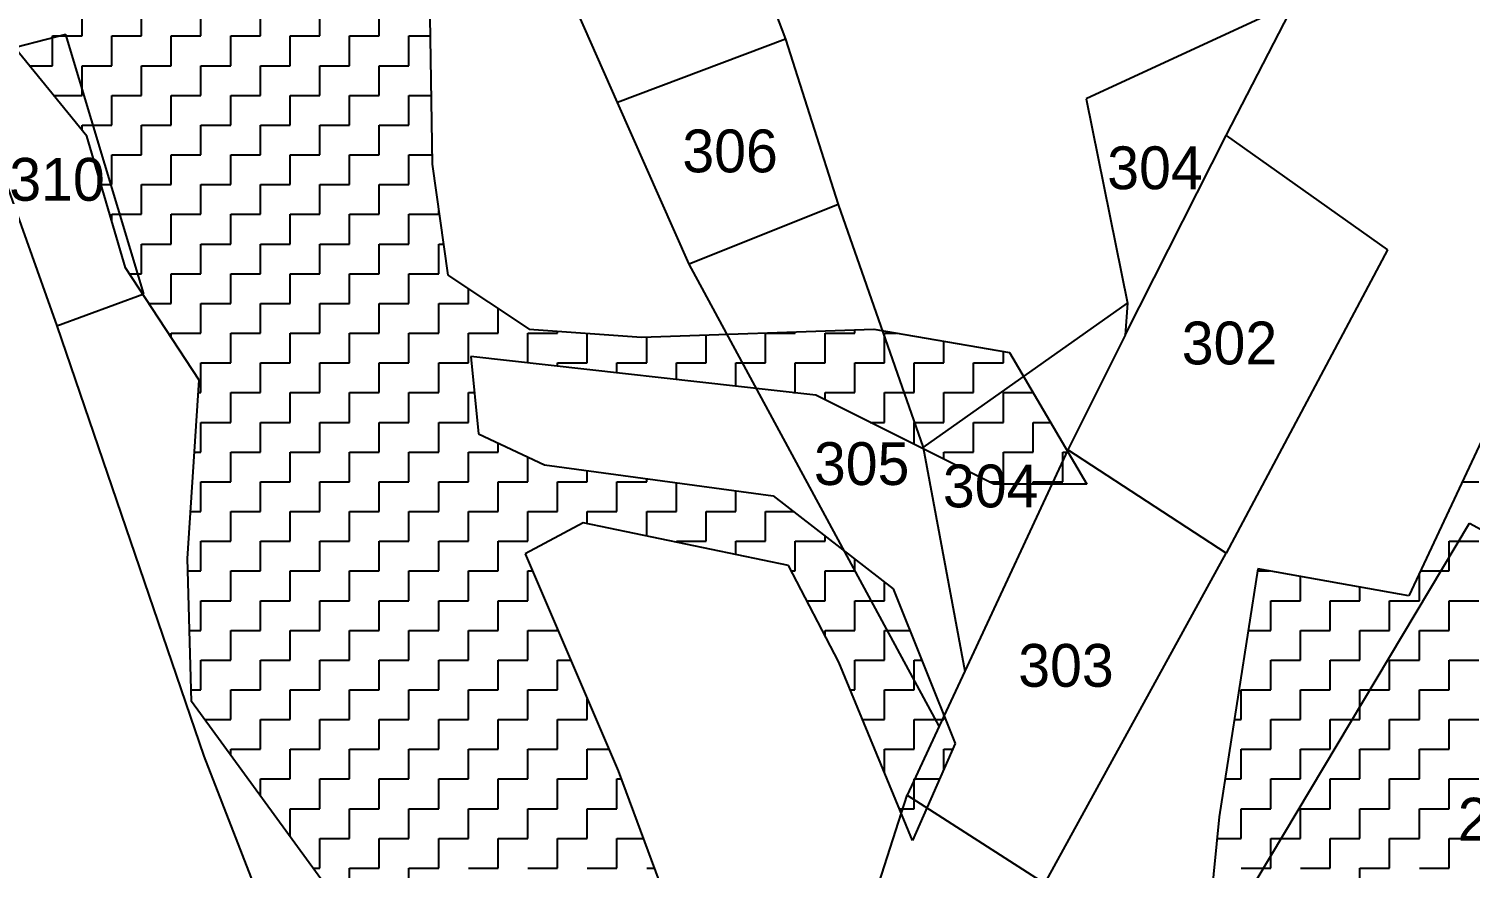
# Model space of a CAD drawing. Header units: metres. Extents: x 291362 to 296970, y 2012513 to 2016467.
# Drawn here: x 292072.6 to 292382.1, y 2014202.7 to 2014382.9 of the extents above; entities that cross this region are included whole.
import ezdxf
from ezdxf.enums import TextEntityAlignment as Align

# ---------------------------------------------------------------- set-up
doc = ezdxf.new("R2010")
doc.units = ezdxf.units.M
for name, color, linetype in [('POLY_HATCH', 12, 'Continuous'), ('POLY_PARCEL', 6, 'Continuous'), ('TEXT_PARCEL', 7, 'Continuous')]:
    doc.layers.add(name, color=color, linetype=linetype)
doc.styles.add('TEXT_MAP', font='')
doc.styles.get('TEXT_MAP').set_extended_font_data('Kruti Dev 050')

msp = doc.modelspace()

# ---------------------------------------------------------------- linework, layer by layer
at = {"layer": 'POLY_HATCH'}
for p, q in [((292158.34, 2014407.84), (292159.17, 2014353.8)), ((292085, 2014359.81), (292064.94, 2014384.4)), ((292093.32, 2014331.54), (292085, 2014359.81)), ((292159.17, 2014353.8), (292162.5, 2014330.01)), ((292109.13, 2014307.43), (292093.32, 2014331.54)), ((292162.5, 2014330.01), (292179.97, 2014318.37)), ((292179.97, 2014318.37), (292204.1, 2014316.7)), ((292204.1, 2014316.7), (292254.02, 2014318.37)), ((292254.02, 2014318.37), (292283.14, 2014313.38)), ((292283.14, 2014313.38), (292299.78, 2014285.11)), ((292241.54, 2014304.23), (292167.49, 2014312.55)), ((292167.49, 2014312.55), (292169.15, 2014295.92)), ((292106.63, 2014269.18), (292109.13, 2014307.43)), ((292279.81, 2014285.11), (292241.54, 2014304.23)), ((292387.24, 2014300.18), (292368.94, 2014261.1)), ((292169.15, 2014295.92), (292183.3, 2014289.26)), ((292183.3, 2014289.26), (292232.38, 2014282.61)), ((292232.38, 2014282.61), (292258.18, 2014262.66)), ((292299.78, 2014285.11), (292279.81, 2014285.11)), ((292191.62, 2014276.79), (292179.14, 2014270.14)), ((292235.71, 2014267.64), (292191.62, 2014276.79)), ((292179.14, 2014270.14), (292199.1, 2014223.57)), ((292107.47, 2014238.41), (292106.63, 2014269.18)), ((292246.53, 2014246.86), (292235.71, 2014267.64)), ((292336.49, 2014266.92), (292328.17, 2014213.7)), ((292368.94, 2014261.1), (292336.49, 2014266.92)), ((292258.18, 2014262.66), (292271.49, 2014229.39)), ((292262.34, 2014208.61), (292246.53, 2014246.86)), ((292136.59, 2014198.5), (292107.47, 2014238.41)), ((292271.49, 2014229.39), (292262.34, 2014208.61)), ((292199.1, 2014223.57), (292224.06, 2014156.22)), ((292328.17, 2014213.7), (292325.67, 2014187.93))]:
    msp.add_line(p, q, dxfattribs=at)
at = {"layer": 'POLY_HATCH', "linetype": 'Continuous'}
for p, q in [((292083.99, 2014381.35), (292083.99, 2014387.73)), ((292096.75, 2014381.35), (292096.75, 2014387.73)), ((292109.52, 2014381.35), (292109.52, 2014387.73)), ((292122.28, 2014381.35), (292122.28, 2014387.73)), ((292135.04, 2014381.35), (292135.04, 2014387.73)), ((292147.81, 2014381.35), (292147.81, 2014387.73)), ((292077.61, 2014381.35), (292083.99, 2014381.35)), ((292077.61, 2014374.96), (292077.61, 2014381.35)), ((292090.37, 2014381.35), (292096.75, 2014381.35)), ((292090.37, 2014374.96), (292090.37, 2014381.35)), ((292103.13, 2014381.35), (292109.52, 2014381.35)), ((292103.13, 2014374.96), (292103.13, 2014381.35)), ((292115.9, 2014381.35), (292122.28, 2014381.35)), ((292115.9, 2014374.96), (292115.9, 2014381.35)), ((292128.66, 2014381.35), (292135.04, 2014381.35)), ((292128.66, 2014374.96), (292128.66, 2014381.35)), ((292141.42, 2014381.35), (292147.81, 2014381.35)), ((292141.42, 2014374.96), (292141.42, 2014381.35)), ((292154.19, 2014381.35), (292158.75, 2014381.35)), ((292154.19, 2014374.96), (292154.19, 2014381.35)), ((292072.64, 2014374.96), (292077.61, 2014374.96)), ((292083.99, 2014374.96), (292090.37, 2014374.96)), ((292083.99, 2014368.58), (292083.99, 2014374.96)), ((292096.75, 2014374.96), (292103.13, 2014374.96)), ((292096.75, 2014368.58), (292096.75, 2014374.96)), ((292109.52, 2014374.96), (292115.9, 2014374.96)), ((292109.52, 2014368.58), (292109.52, 2014374.96)), ((292122.28, 2014374.96), (292128.66, 2014374.96)), ((292122.28, 2014368.58), (292122.28, 2014374.96)), ((292135.04, 2014374.96), (292141.42, 2014374.96)), ((292135.04, 2014368.58), (292135.04, 2014374.96)), ((292147.81, 2014374.96), (292154.19, 2014374.96)), ((292147.81, 2014368.58), (292147.81, 2014374.96)), ((292077.85, 2014368.58), (292083.99, 2014368.58)), ((292090.37, 2014368.58), (292096.75, 2014368.58)), ((292090.37, 2014362.2), (292090.37, 2014368.58)), ((292103.13, 2014368.58), (292109.52, 2014368.58)), ((292103.13, 2014362.2), (292103.13, 2014368.58)), ((292115.9, 2014368.58), (292122.28, 2014368.58)), ((292115.9, 2014362.2), (292115.9, 2014368.58)), ((292128.66, 2014368.58), (292135.04, 2014368.58)), ((292128.66, 2014362.2), (292128.66, 2014368.58)), ((292141.42, 2014368.58), (292147.81, 2014368.58)), ((292141.42, 2014362.2), (292141.42, 2014368.58)), ((292154.19, 2014368.58), (292158.95, 2014368.58)), ((292154.19, 2014362.2), (292154.19, 2014368.58)), ((292083.99, 2014362.2), (292090.37, 2014362.2)), ((292083.99, 2014361.05), (292083.99, 2014362.2)), ((292096.75, 2014362.2), (292103.13, 2014362.2)), ((292096.75, 2014355.82), (292096.75, 2014362.2)), ((292109.52, 2014362.2), (292115.9, 2014362.2)), ((292109.52, 2014355.82), (292109.52, 2014362.2)), ((292122.28, 2014362.2), (292128.66, 2014362.2)), ((292122.28, 2014355.82), (292122.28, 2014362.2)), ((292135.04, 2014362.2), (292141.42, 2014362.2)), ((292135.04, 2014355.82), (292135.04, 2014362.2)), ((292147.81, 2014362.2), (292154.19, 2014362.2)), ((292147.81, 2014355.82), (292147.81, 2014362.2)), ((292090.37, 2014355.82), (292096.75, 2014355.82)), ((292090.37, 2014349.44), (292090.37, 2014355.82)), ((292103.13, 2014355.82), (292109.52, 2014355.82)), ((292103.13, 2014349.44), (292103.13, 2014355.82)), ((292115.9, 2014355.82), (292122.28, 2014355.82)), ((292115.9, 2014349.44), (292115.9, 2014355.82)), ((292128.66, 2014355.82), (292135.04, 2014355.82)), ((292128.66, 2014349.44), (292128.66, 2014355.82)), ((292141.42, 2014355.82), (292147.81, 2014355.82)), ((292141.42, 2014349.44), (292141.42, 2014355.82)), ((292154.19, 2014355.82), (292159.14, 2014355.82)), ((292154.19, 2014349.44), (292154.19, 2014355.82)), ((292088.06, 2014349.44), (292090.37, 2014349.44)), ((292096.75, 2014349.44), (292103.13, 2014349.44)), ((292096.75, 2014343.05), (292096.75, 2014349.44)), ((292109.52, 2014349.44), (292115.9, 2014349.44)), ((292109.52, 2014343.05), (292109.52, 2014349.44)), ((292122.28, 2014349.44), (292128.66, 2014349.44)), ((292122.28, 2014343.05), (292122.28, 2014349.44)), ((292135.04, 2014349.44), (292141.42, 2014349.44)), ((292135.04, 2014343.05), (292135.04, 2014349.44)), ((292147.81, 2014349.44), (292154.19, 2014349.44)), ((292147.81, 2014343.05), (292147.81, 2014349.44)), ((292090.37, 2014343.05), (292096.75, 2014343.05)), ((292090.37, 2014341.58), (292090.37, 2014343.05)), ((292103.13, 2014343.05), (292109.52, 2014343.05)), ((292103.13, 2014336.67), (292103.13, 2014343.05)), ((292115.9, 2014343.05), (292122.28, 2014343.05)), ((292115.9, 2014336.67), (292115.9, 2014343.05)), ((292128.66, 2014343.05), (292135.04, 2014343.05)), ((292128.66, 2014336.67), (292128.66, 2014343.05)), ((292141.42, 2014343.05), (292147.81, 2014343.05)), ((292141.42, 2014336.67), (292141.42, 2014343.05)), ((292154.19, 2014343.05), (292160.57, 2014343.05)), ((292154.19, 2014336.67), (292154.19, 2014343.05)), ((292160.57, 2014343.05), (292160.57, 2014343.8)), ((292096.75, 2014336.67), (292103.13, 2014336.67)), ((292096.75, 2014330.29), (292096.75, 2014336.67)), ((292109.52, 2014336.67), (292115.9, 2014336.67)), ((292109.52, 2014330.29), (292109.52, 2014336.67)), ((292122.28, 2014336.67), (292128.66, 2014336.67)), ((292122.28, 2014330.29), (292122.28, 2014336.67)), ((292135.04, 2014336.67), (292141.42, 2014336.67)), ((292135.04, 2014330.29), (292135.04, 2014336.67)), ((292147.81, 2014336.67), (292154.19, 2014336.67)), ((292147.81, 2014330.29), (292147.81, 2014336.67)), ((292160.57, 2014336.67), (292161.57, 2014336.67)), ((292160.57, 2014330.29), (292160.57, 2014336.67)), ((292094.14, 2014330.29), (292096.75, 2014330.29)), ((292103.13, 2014330.29), (292109.52, 2014330.29)), ((292103.13, 2014323.91), (292103.13, 2014330.29)), ((292115.9, 2014330.29), (292122.28, 2014330.29)), ((292115.9, 2014323.91), (292115.9, 2014330.29)), ((292128.66, 2014330.29), (292135.04, 2014330.29)), ((292128.66, 2014323.91), (292128.66, 2014330.29)), ((292141.42, 2014330.29), (292147.81, 2014330.29)), ((292141.42, 2014323.91), (292141.42, 2014330.29)), ((292154.19, 2014330.29), (292160.57, 2014330.29)), ((292154.19, 2014323.91), (292154.19, 2014330.29)), ((292166.95, 2014323.91), (292166.95, 2014327.04)), ((292098.32, 2014323.91), (292103.13, 2014323.91)), ((292109.52, 2014323.91), (292115.9, 2014323.91)), ((292109.52, 2014317.53), (292109.52, 2014323.91)), ((292122.28, 2014323.91), (292128.66, 2014323.91)), ((292122.28, 2014317.53), (292122.28, 2014323.91)), ((292135.04, 2014323.91), (292141.42, 2014323.91)), ((292135.04, 2014317.53), (292135.04, 2014323.91)), ((292147.81, 2014323.91), (292154.19, 2014323.91)), ((292147.81, 2014317.53), (292147.81, 2014323.91)), ((292160.57, 2014323.91), (292166.95, 2014323.91)), ((292160.57, 2014317.53), (292160.57, 2014323.91)), ((292173.33, 2014317.53), (292173.33, 2014322.79)), ((292103.13, 2014317.53), (292109.52, 2014317.53)), ((292103.13, 2014316.57), (292103.13, 2014317.53)), ((292115.9, 2014317.53), (292122.28, 2014317.53)), ((292115.9, 2014311.14), (292115.9, 2014317.53)), ((292128.66, 2014317.53), (292135.04, 2014317.53)), ((292128.66, 2014311.14), (292128.66, 2014317.53)), ((292141.42, 2014317.53), (292147.81, 2014317.53)), ((292141.42, 2014311.14), (292141.42, 2014317.53)), ((292154.19, 2014317.53), (292160.57, 2014317.53)), ((292154.19, 2014311.14), (292154.19, 2014317.53)), ((292166.95, 2014317.53), (292173.33, 2014317.53)), ((292166.95, 2014311.14), (292166.95, 2014317.53)), ((292179.72, 2014317.53), (292186.1, 2014317.53)), ((292179.72, 2014311.17), (292179.72, 2014317.53)), ((292186.1, 2014317.53), (292186.1, 2014317.94)), ((292192.48, 2014311.14), (292192.48, 2014317.5)), ((292205.24, 2014311.14), (292205.24, 2014316.74)), ((292218.01, 2014311.14), (292218.01, 2014317.17)), ((292230.77, 2014317.53), (292237.15, 2014317.53)), ((292230.77, 2014311.14), (292230.77, 2014317.53)), ((292237.15, 2014317.53), (292237.15, 2014317.8)), ((292243.54, 2014317.53), (292249.92, 2014317.53)), ((292243.54, 2014311.14), (292243.54, 2014317.53)), ((292249.92, 2014317.53), (292249.92, 2014318.23)), ((292256.3, 2014317.53), (292258.91, 2014317.53)), ((292256.3, 2014311.14), (292256.3, 2014317.53)), ((292269.06, 2014311.14), (292269.06, 2014315.79)), ((292281.83, 2014311.14), (292281.83, 2014313.6)), ((292109.52, 2014311.14), (292115.9, 2014311.14)), ((292109.52, 2014304.76), (292109.52, 2014311.14)), ((292122.28, 2014311.14), (292128.66, 2014311.14)), ((292122.28, 2014304.76), (292122.28, 2014311.14)), ((292135.04, 2014311.14), (292141.42, 2014311.14)), ((292135.04, 2014304.76), (292135.04, 2014311.14)), ((292147.81, 2014311.14), (292154.19, 2014311.14)), ((292147.81, 2014304.76), (292147.81, 2014311.14)), ((292160.57, 2014311.14), (292166.95, 2014311.14)), ((292160.57, 2014304.76), (292160.57, 2014311.14)), ((292186.1, 2014311.14), (292192.48, 2014311.14)), ((292186.1, 2014310.46), (292186.1, 2014311.14)), ((292198.86, 2014311.14), (292205.24, 2014311.14)), ((292198.86, 2014309.02), (292198.86, 2014311.14)), ((292211.63, 2014311.14), (292218.01, 2014311.14)), ((292211.63, 2014307.59), (292211.63, 2014311.14)), ((292224.39, 2014311.14), (292230.77, 2014311.14)), ((292224.39, 2014306.16), (292224.39, 2014311.14)), ((292237.15, 2014311.14), (292243.54, 2014311.14)), ((292237.15, 2014304.76), (292237.15, 2014311.14)), ((292249.92, 2014311.14), (292256.3, 2014311.14)), ((292249.92, 2014304.76), (292249.92, 2014311.14)), ((292262.68, 2014311.14), (292269.06, 2014311.14)), ((292262.68, 2014304.76), (292262.68, 2014311.14)), ((292275.45, 2014311.14), (292281.83, 2014311.14)), ((292275.45, 2014304.76), (292275.45, 2014311.14)), ((292108.96, 2014304.76), (292109.52, 2014304.76)), ((292115.9, 2014304.76), (292122.28, 2014304.76)), ((292115.9, 2014298.38), (292115.9, 2014304.76)), ((292128.66, 2014304.76), (292135.04, 2014304.76)), ((292128.66, 2014298.38), (292128.66, 2014304.76)), ((292141.42, 2014304.76), (292147.81, 2014304.76)), ((292141.42, 2014298.38), (292141.42, 2014304.76)), ((292154.19, 2014304.76), (292160.57, 2014304.76)), ((292154.19, 2014298.38), (292154.19, 2014304.76)), ((292166.95, 2014304.76), (292168.27, 2014304.76)), ((292166.95, 2014298.38), (292166.95, 2014304.76)), ((292236.79, 2014304.76), (292237.15, 2014304.76)), ((292243.54, 2014304.76), (292249.92, 2014304.76)), ((292243.54, 2014303.23), (292243.54, 2014304.76)), ((292256.3, 2014304.76), (292262.68, 2014304.76)), ((292256.3, 2014298.38), (292256.3, 2014304.76)), ((292269.06, 2014304.76), (292275.45, 2014304.76)), ((292269.06, 2014298.38), (292269.06, 2014304.76)), ((292281.83, 2014304.76), (292288.21, 2014304.76)), ((292281.83, 2014298.38), (292281.83, 2014304.76)), ((292109.52, 2014298.38), (292115.9, 2014298.38)), ((292109.52, 2014292), (292109.52, 2014298.38)), ((292122.28, 2014298.38), (292128.66, 2014298.38)), ((292122.28, 2014292), (292122.28, 2014298.38)), ((292135.04, 2014298.38), (292141.42, 2014298.38)), ((292135.04, 2014292), (292135.04, 2014298.38)), ((292147.81, 2014298.38), (292154.19, 2014298.38)), ((292147.81, 2014292), (292147.81, 2014298.38)), ((292160.57, 2014298.38), (292166.95, 2014298.38)), ((292160.57, 2014292), (292160.57, 2014298.38)), ((292253.24, 2014298.38), (292256.3, 2014298.38)), ((292262.68, 2014298.38), (292269.06, 2014298.38)), ((292262.68, 2014293.66), (292262.68, 2014298.38)), ((292275.45, 2014298.38), (292281.83, 2014298.38)), ((292275.45, 2014292), (292275.45, 2014298.38)), ((292288.21, 2014298.38), (292291.96, 2014298.38)), ((292288.21, 2014292), (292288.21, 2014298.38)), ((292108.12, 2014292), (292109.52, 2014292)), ((292115.9, 2014292), (292122.28, 2014292)), ((292115.9, 2014285.62), (292115.9, 2014292)), ((292128.66, 2014292), (292135.04, 2014292)), ((292128.66, 2014285.62), (292128.66, 2014292)), ((292141.42, 2014292), (292147.81, 2014292)), ((292141.42, 2014285.62), (292141.42, 2014292)), ((292154.19, 2014292), (292160.57, 2014292)), ((292154.19, 2014285.62), (292154.19, 2014292)), ((292166.95, 2014292), (292173.33, 2014292)), ((292166.95, 2014285.62), (292166.95, 2014292)), ((292173.33, 2014292), (292173.33, 2014293.95)), ((292269.06, 2014292), (292275.45, 2014292)), ((292269.06, 2014290.47), (292269.06, 2014292)), ((292281.83, 2014292), (292288.21, 2014292)), ((292281.83, 2014285.62), (292281.83, 2014292)), ((292294.59, 2014292), (292295.72, 2014292)), ((292294.59, 2014285.62), (292294.59, 2014292)), ((292179.72, 2014285.62), (292179.72, 2014290.95)), ((292109.52, 2014285.62), (292115.9, 2014285.62)), ((292109.52, 2014279.24), (292109.52, 2014285.62)), ((292122.28, 2014285.62), (292128.66, 2014285.62)), ((292122.28, 2014279.24), (292122.28, 2014285.62)), ((292135.04, 2014285.62), (292141.42, 2014285.62)), ((292135.04, 2014279.24), (292135.04, 2014285.62)), ((292147.81, 2014285.62), (292154.19, 2014285.62)), ((292147.81, 2014279.24), (292147.81, 2014285.62)), ((292160.57, 2014285.62), (292166.95, 2014285.62)), ((292160.57, 2014279.24), (292160.57, 2014285.62)), ((292173.33, 2014285.62), (292179.72, 2014285.62)), ((292173.33, 2014279.24), (292173.33, 2014285.62)), ((292186.1, 2014285.62), (292192.48, 2014285.62)), ((292186.1, 2014279.24), (292186.1, 2014285.62)), ((292192.48, 2014285.62), (292192.48, 2014288.02)), ((292198.86, 2014285.62), (292205.24, 2014285.62)), ((292198.86, 2014279.24), (292198.86, 2014285.62)), ((292205.24, 2014285.62), (292205.24, 2014286.29)), ((292211.63, 2014279.24), (292211.63, 2014285.42)), ((292278.78, 2014285.62), (292281.83, 2014285.62)), ((292288.21, 2014285.62), (292294.59, 2014285.62)), ((292288.21, 2014285.11), (292288.21, 2014285.62)), ((292380.42, 2014285.62), (292383.94, 2014285.62)), ((292224.39, 2014279.24), (292224.39, 2014283.69)), ((292107.29, 2014279.24), (292109.52, 2014279.24)), ((292115.9, 2014279.24), (292122.28, 2014279.24)), ((292115.9, 2014272.85), (292115.9, 2014279.24)), ((292128.66, 2014279.24), (292135.04, 2014279.24)), ((292128.66, 2014272.85), (292128.66, 2014279.24)), ((292141.42, 2014279.24), (292147.81, 2014279.24)), ((292141.42, 2014272.85), (292141.42, 2014279.24)), ((292154.19, 2014279.24), (292160.57, 2014279.24)), ((292154.19, 2014272.85), (292154.19, 2014279.24)), ((292166.95, 2014279.24), (292173.33, 2014279.24)), ((292166.95, 2014272.85), (292166.95, 2014279.24)), ((292179.72, 2014279.24), (292186.1, 2014279.24)), ((292179.72, 2014272.85), (292179.72, 2014279.24)), ((292192.48, 2014279.24), (292198.86, 2014279.24)), ((292192.48, 2014276.61), (292192.48, 2014279.24)), ((292205.24, 2014279.24), (292211.63, 2014279.24)), ((292205.24, 2014273.96), (292205.24, 2014279.24)), ((292218.01, 2014279.24), (292224.39, 2014279.24)), ((292218.01, 2014272.85), (292218.01, 2014279.24)), ((292230.77, 2014279.24), (292236.75, 2014279.24)), ((292230.77, 2014272.85), (292230.77, 2014279.24)), ((292377.43, 2014279.24), (292377.56, 2014279.24)), ((292377.56, 2014279.24), (292377.56, 2014279.5)), ((292109.52, 2014272.85), (292115.9, 2014272.85)), ((292109.52, 2014266.47), (292109.52, 2014272.85)), ((292122.28, 2014272.85), (292128.66, 2014272.85)), ((292122.28, 2014266.47), (292122.28, 2014272.85)), ((292135.04, 2014272.85), (292141.42, 2014272.85)), ((292135.04, 2014266.47), (292135.04, 2014272.85)), ((292147.81, 2014272.85), (292154.19, 2014272.85)), ((292147.81, 2014266.47), (292147.81, 2014272.85)), ((292160.57, 2014272.85), (292166.95, 2014272.85)), ((292160.57, 2014266.47), (292160.57, 2014272.85)), ((292173.33, 2014272.85), (292179.72, 2014272.85)), ((292173.33, 2014266.47), (292173.33, 2014272.85)), ((292211.63, 2014272.85), (292218.01, 2014272.85)), ((292211.63, 2014272.64), (292211.63, 2014272.85)), ((292224.39, 2014272.85), (292230.77, 2014272.85)), ((292224.39, 2014269.99), (292224.39, 2014272.85)), ((292237.15, 2014272.85), (292243.54, 2014272.85)), ((292237.15, 2014266.47), (292237.15, 2014272.85)), ((292243.54, 2014272.85), (292243.54, 2014273.98)), ((292377.56, 2014272.85), (292383.94, 2014272.85)), ((292377.56, 2014266.47), (292377.56, 2014272.85)), ((292249.92, 2014266.47), (292249.92, 2014269.04)), ((292106.71, 2014266.47), (292109.52, 2014266.47)), ((292115.9, 2014266.47), (292122.28, 2014266.47)), ((292115.9, 2014260.09), (292115.9, 2014266.47)), ((292128.66, 2014266.47), (292135.04, 2014266.47)), ((292128.66, 2014260.09), (292128.66, 2014266.47)), ((292141.42, 2014266.47), (292147.81, 2014266.47)), ((292141.42, 2014260.09), (292141.42, 2014266.47)), ((292154.19, 2014266.47), (292160.57, 2014266.47)), ((292154.19, 2014260.09), (292154.19, 2014266.47)), ((292166.95, 2014266.47), (292173.33, 2014266.47)), ((292166.95, 2014260.09), (292166.95, 2014266.47)), ((292179.72, 2014266.47), (292180.71, 2014266.47)), ((292179.72, 2014260.09), (292179.72, 2014266.47)), ((292236.32, 2014266.47), (292237.15, 2014266.47)), ((292243.54, 2014266.47), (292249.92, 2014266.47)), ((292243.54, 2014260.09), (292243.54, 2014266.47)), ((292256.3, 2014260.09), (292256.3, 2014264.11)), ((292336.42, 2014266.47), (292338.99, 2014266.47)), ((292345.65, 2014260.09), (292345.65, 2014265.28)), ((292371.17, 2014260.09), (292371.17, 2014265.88)), ((292371.45, 2014266.47), (292377.56, 2014266.47)), ((292358.41, 2014260.09), (292358.41, 2014262.99)), ((292109.52, 2014260.09), (292115.9, 2014260.09)), ((292109.52, 2014253.71), (292109.52, 2014260.09)), ((292122.28, 2014260.09), (292128.66, 2014260.09)), ((292122.28, 2014253.71), (292122.28, 2014260.09)), ((292135.04, 2014260.09), (292141.42, 2014260.09)), ((292135.04, 2014253.71), (292135.04, 2014260.09)), ((292147.81, 2014260.09), (292154.19, 2014260.09)), ((292147.81, 2014253.71), (292147.81, 2014260.09)), ((292160.57, 2014260.09), (292166.95, 2014260.09)), ((292160.57, 2014253.71), (292160.57, 2014260.09)), ((292173.33, 2014260.09), (292179.72, 2014260.09)), ((292173.33, 2014253.71), (292173.33, 2014260.09)), ((292239.64, 2014260.09), (292243.54, 2014260.09)), ((292249.92, 2014260.09), (292256.3, 2014260.09)), ((292249.92, 2014253.71), (292249.92, 2014260.09)), ((292339.26, 2014260.09), (292345.65, 2014260.09)), ((292339.26, 2014253.71), (292339.26, 2014260.09)), ((292352.03, 2014260.09), (292358.41, 2014260.09)), ((292352.03, 2014253.71), (292352.03, 2014260.09)), ((292364.79, 2014260.09), (292371.17, 2014260.09)), ((292364.79, 2014253.71), (292364.79, 2014260.09)), ((292377.56, 2014260.09), (292383.94, 2014260.09)), ((292377.56, 2014253.71), (292377.56, 2014260.09)), ((292107.05, 2014253.71), (292109.52, 2014253.71)), ((292115.9, 2014253.71), (292122.28, 2014253.71)), ((292115.9, 2014247.33), (292115.9, 2014253.71)), ((292128.66, 2014253.71), (292135.04, 2014253.71)), ((292128.66, 2014247.33), (292128.66, 2014253.71)), ((292141.42, 2014253.71), (292147.81, 2014253.71)), ((292141.42, 2014247.33), (292141.42, 2014253.71)), ((292154.19, 2014253.71), (292160.57, 2014253.71)), ((292154.19, 2014247.33), (292154.19, 2014253.71)), ((292166.95, 2014253.71), (292173.33, 2014253.71)), ((292166.95, 2014247.33), (292166.95, 2014253.71)), ((292179.72, 2014253.71), (292186.1, 2014253.71)), ((292179.72, 2014247.33), (292179.72, 2014253.71)), ((292186.1, 2014253.71), (292186.1, 2014253.9)), ((292243.54, 2014253.71), (292249.92, 2014253.71)), ((292243.54, 2014252.61), (292243.54, 2014253.71)), ((292256.3, 2014253.71), (292261.76, 2014253.71)), ((292256.3, 2014247.33), (292256.3, 2014253.71)), ((292334.42, 2014253.71), (292339.26, 2014253.71)), ((292345.65, 2014253.71), (292352.03, 2014253.71)), ((292345.65, 2014247.33), (292345.65, 2014253.71)), ((292358.41, 2014253.71), (292364.79, 2014253.71)), ((292358.41, 2014247.33), (292358.41, 2014253.71)), ((292371.17, 2014253.71), (292377.56, 2014253.71)), ((292371.17, 2014247.33), (292371.17, 2014253.71)), ((292109.52, 2014247.33), (292115.9, 2014247.33)), ((292109.52, 2014240.94), (292109.52, 2014247.33)), ((292122.28, 2014247.33), (292128.66, 2014247.33)), ((292122.28, 2014240.94), (292122.28, 2014247.33)), ((292135.04, 2014247.33), (292141.42, 2014247.33)), ((292135.04, 2014240.94), (292135.04, 2014247.33)), ((292147.81, 2014247.33), (292154.19, 2014247.33)), ((292147.81, 2014240.94), (292147.81, 2014247.33)), ((292160.57, 2014247.33), (292166.95, 2014247.33)), ((292160.57, 2014240.94), (292160.57, 2014247.33)), ((292173.33, 2014247.33), (292179.72, 2014247.33)), ((292173.33, 2014240.94), (292173.33, 2014247.33)), ((292186.1, 2014247.33), (292188.92, 2014247.33)), ((292186.1, 2014240.94), (292186.1, 2014247.33)), ((292249.92, 2014247.33), (292256.3, 2014247.33)), ((292249.92, 2014240.94), (292249.92, 2014247.33)), ((292262.68, 2014247.33), (292264.31, 2014247.33)), ((292262.68, 2014240.94), (292262.68, 2014247.33)), ((292339.26, 2014247.33), (292345.65, 2014247.33)), ((292339.26, 2014240.94), (292339.26, 2014247.33)), ((292352.03, 2014247.33), (292358.41, 2014247.33)), ((292352.03, 2014240.94), (292352.03, 2014247.33)), ((292364.79, 2014247.33), (292371.17, 2014247.33)), ((292364.79, 2014240.94), (292364.79, 2014247.33)), ((292377.56, 2014247.33), (292383.94, 2014247.33)), ((292377.56, 2014240.94), (292377.56, 2014247.33)), ((292107.4, 2014240.94), (292109.52, 2014240.94)), ((292115.9, 2014240.94), (292122.28, 2014240.94)), ((292115.9, 2014234.56), (292115.9, 2014240.94)), ((292128.66, 2014240.94), (292135.04, 2014240.94)), ((292128.66, 2014234.56), (292128.66, 2014240.94)), ((292141.42, 2014240.94), (292147.81, 2014240.94)), ((292141.42, 2014234.56), (292141.42, 2014240.94)), ((292154.19, 2014240.94), (292160.57, 2014240.94)), ((292154.19, 2014234.56), (292154.19, 2014240.94)), ((292166.95, 2014240.94), (292173.33, 2014240.94)), ((292166.95, 2014234.56), (292166.95, 2014240.94)), ((292179.72, 2014240.94), (292186.1, 2014240.94)), ((292179.72, 2014234.56), (292179.72, 2014240.94)), ((292192.48, 2014234.56), (292192.48, 2014239.02)), ((292248.97, 2014240.94), (292249.92, 2014240.94)), ((292256.3, 2014240.94), (292262.68, 2014240.94)), ((292256.3, 2014234.56), (292256.3, 2014240.94)), ((292332.88, 2014240.94), (292339.26, 2014240.94)), ((292332.88, 2014234.56), (292332.88, 2014240.94)), ((292345.65, 2014240.94), (292352.03, 2014240.94)), ((292345.65, 2014234.56), (292345.65, 2014240.94)), ((292358.41, 2014240.94), (292364.79, 2014240.94)), ((292358.41, 2014234.56), (292358.41, 2014240.94)), ((292371.17, 2014240.94), (292377.56, 2014240.94)), ((292371.17, 2014234.56), (292371.17, 2014240.94)), ((292110.27, 2014234.56), (292115.9, 2014234.56)), ((292122.28, 2014234.56), (292128.66, 2014234.56)), ((292122.28, 2014228.18), (292122.28, 2014234.56)), ((292135.04, 2014234.56), (292141.42, 2014234.56)), ((292135.04, 2014228.18), (292135.04, 2014234.56)), ((292147.81, 2014234.56), (292154.19, 2014234.56)), ((292147.81, 2014228.18), (292147.81, 2014234.56)), ((292160.57, 2014234.56), (292166.95, 2014234.56)), ((292160.57, 2014228.18), (292160.57, 2014234.56)), ((292173.33, 2014234.56), (292179.72, 2014234.56)), ((292173.33, 2014228.18), (292173.33, 2014234.56)), ((292186.1, 2014234.56), (292192.48, 2014234.56)), ((292186.1, 2014228.18), (292186.1, 2014234.56)), ((292251.61, 2014234.56), (292256.3, 2014234.56)), ((292262.68, 2014234.56), (292269.06, 2014234.56)), ((292262.68, 2014228.18), (292262.68, 2014234.56)), ((292269.06, 2014234.56), (292269.06, 2014235.45)), ((292331.43, 2014234.56), (292332.88, 2014234.56)), ((292339.26, 2014234.56), (292345.65, 2014234.56)), ((292339.26, 2014228.18), (292339.26, 2014234.56)), ((292352.03, 2014234.56), (292358.41, 2014234.56)), ((292352.03, 2014228.18), (292352.03, 2014234.56)), ((292364.79, 2014234.56), (292371.17, 2014234.56)), ((292364.79, 2014228.18), (292364.79, 2014234.56)), ((292377.56, 2014234.56), (292383.94, 2014234.56)), ((292377.56, 2014228.18), (292377.56, 2014234.56)), ((292115.9, 2014228.18), (292122.28, 2014228.18)), ((292115.9, 2014226.86), (292115.9, 2014228.18)), ((292128.66, 2014228.18), (292135.04, 2014228.18)), ((292128.66, 2014221.8), (292128.66, 2014228.18)), ((292141.42, 2014228.18), (292147.81, 2014228.18)), ((292141.42, 2014221.8), (292141.42, 2014228.18)), ((292154.19, 2014228.18), (292160.57, 2014228.18)), ((292154.19, 2014221.8), (292154.19, 2014228.18)), ((292166.95, 2014228.18), (292173.33, 2014228.18)), ((292166.95, 2014221.8), (292166.95, 2014228.18)), ((292179.72, 2014228.18), (292186.1, 2014228.18)), ((292179.72, 2014221.8), (292179.72, 2014228.18)), ((292192.48, 2014228.18), (292197.13, 2014228.18)), ((292192.48, 2014221.8), (292192.48, 2014228.18)), ((292256.3, 2014228.18), (292262.68, 2014228.18)), ((292256.3, 2014223.21), (292256.3, 2014228.18)), ((292269.06, 2014228.18), (292270.95, 2014228.18)), ((292269.06, 2014223.89), (292269.06, 2014228.18)), ((292332.88, 2014228.18), (292339.26, 2014228.18)), ((292332.88, 2014221.8), (292332.88, 2014228.18)), ((292345.65, 2014228.18), (292352.03, 2014228.18)), ((292345.65, 2014221.8), (292345.65, 2014228.18)), ((292358.41, 2014228.18), (292364.79, 2014228.18)), ((292358.41, 2014221.8), (292358.41, 2014228.18)), ((292371.17, 2014228.18), (292377.56, 2014228.18)), ((292371.17, 2014221.8), (292371.17, 2014228.18)), ((292122.28, 2014221.8), (292128.66, 2014221.8)), ((292122.28, 2014218.11), (292122.28, 2014221.8)), ((292135.04, 2014221.8), (292141.42, 2014221.8)), ((292135.04, 2014215.42), (292135.04, 2014221.8)), ((292147.81, 2014221.8), (292154.19, 2014221.8)), ((292147.81, 2014215.42), (292147.81, 2014221.8)), ((292160.57, 2014221.8), (292166.95, 2014221.8)), ((292160.57, 2014215.42), (292160.57, 2014221.8)), ((292173.33, 2014221.8), (292179.72, 2014221.8)), ((292173.33, 2014215.42), (292173.33, 2014221.8)), ((292186.1, 2014221.8), (292192.48, 2014221.8)), ((292186.1, 2014215.42), (292186.1, 2014221.8)), ((292198.86, 2014221.8), (292199.76, 2014221.8)), ((292198.86, 2014215.42), (292198.86, 2014221.8)), ((292262.68, 2014221.8), (292268.14, 2014221.8)), ((292262.68, 2014215.42), (292262.68, 2014221.8)), ((292329.43, 2014221.8), (292332.88, 2014221.8)), ((292339.26, 2014221.8), (292345.65, 2014221.8)), ((292339.26, 2014215.42), (292339.26, 2014221.8)), ((292352.03, 2014221.8), (292358.41, 2014221.8)), ((292352.03, 2014215.42), (292352.03, 2014221.8)), ((292364.79, 2014221.8), (292371.17, 2014221.8)), ((292364.79, 2014215.42), (292364.79, 2014221.8)), ((292377.56, 2014221.8), (292383.94, 2014221.8)), ((292377.56, 2014215.42), (292377.56, 2014221.8)), ((292128.66, 2014215.42), (292135.04, 2014215.42)), ((292128.66, 2014209.36), (292128.66, 2014215.42)), ((292141.42, 2014215.42), (292147.81, 2014215.42)), ((292141.42, 2014209.03), (292141.42, 2014215.42)), ((292154.19, 2014215.42), (292160.57, 2014215.42)), ((292154.19, 2014209.03), (292154.19, 2014215.42)), ((292166.95, 2014215.42), (292173.33, 2014215.42)), ((292166.95, 2014209.03), (292166.95, 2014215.42)), ((292179.72, 2014215.42), (292186.1, 2014215.42)), ((292179.72, 2014209.03), (292179.72, 2014215.42)), ((292192.48, 2014215.42), (292198.86, 2014215.42)), ((292192.48, 2014209.03), (292192.48, 2014215.42)), ((292259.52, 2014215.42), (292262.68, 2014215.42)), ((292332.88, 2014215.42), (292339.26, 2014215.42)), ((292332.88, 2014209.03), (292332.88, 2014215.42)), ((292345.65, 2014215.42), (292352.03, 2014215.42)), ((292345.65, 2014209.03), (292345.65, 2014215.42)), ((292358.41, 2014215.42), (292364.79, 2014215.42)), ((292358.41, 2014209.03), (292358.41, 2014215.42)), ((292371.17, 2014215.42), (292377.56, 2014215.42)), ((292371.17, 2014209.03), (292371.17, 2014215.42)), ((292135.04, 2014209.03), (292141.42, 2014209.03)), ((292135.04, 2014202.65), (292135.04, 2014209.03)), ((292147.81, 2014209.03), (292154.19, 2014209.03)), ((292147.81, 2014202.65), (292147.81, 2014209.03)), ((292160.57, 2014209.03), (292166.95, 2014209.03)), ((292160.57, 2014202.65), (292160.57, 2014209.03)), ((292173.33, 2014209.03), (292179.72, 2014209.03)), ((292173.33, 2014202.65), (292173.33, 2014209.03)), ((292186.1, 2014209.03), (292192.48, 2014209.03)), ((292186.1, 2014202.65), (292186.1, 2014209.03)), ((292198.86, 2014209.03), (292204.49, 2014209.03)), ((292198.86, 2014202.65), (292198.86, 2014209.03)), ((292327.72, 2014209.03), (292332.88, 2014209.03)), ((292339.26, 2014209.03), (292345.65, 2014209.03)), ((292339.26, 2014202.65), (292339.26, 2014209.03)), ((292352.03, 2014209.03), (292358.41, 2014209.03)), ((292352.03, 2014202.65), (292352.03, 2014209.03)), ((292364.79, 2014209.03), (292371.17, 2014209.03)), ((292364.79, 2014202.65), (292364.79, 2014209.03)), ((292377.56, 2014209.03), (292383.94, 2014209.03)), ((292377.56, 2014202.65), (292377.56, 2014209.03)), ((292133.56, 2014202.65), (292135.04, 2014202.65)), ((292141.42, 2014202.65), (292147.81, 2014202.65)), ((292141.42, 2014197.4), (292141.42, 2014202.65)), ((292154.19, 2014202.65), (292160.57, 2014202.65)), ((292154.19, 2014196.27), (292154.19, 2014202.65)), ((292166.95, 2014202.65), (292173.33, 2014202.65)), ((292179.72, 2014202.65), (292186.1, 2014202.65)), ((292192.48, 2014202.65), (292198.86, 2014202.65)), ((292205.24, 2014202.65), (292206.86, 2014202.65)), ((292332.88, 2014202.65), (292339.26, 2014202.65)), ((292345.65, 2014202.65), (292352.03, 2014202.65)), ((292358.41, 2014202.65), (292364.79, 2014202.65)), ((292358.41, 2014196.27), (292358.41, 2014202.65)), ((292371.17, 2014202.65), (292377.56, 2014202.65))]:
    msp.add_line(p, q, dxfattribs=at)
at = {"layer": 'POLY_PARCEL'}
for p, q in [((292223.71, 2014410.69), (292235.05, 2014380.64)), ((292198.97, 2014367.08), (292183.79, 2014401.33)), ((292344.46, 2014388.53), (292299.61, 2014367.84)), ((292329.67, 2014359.96), (292344.46, 2014388.53)), ((292080.52, 2014381.64), (292058.31, 2014375.96)), ((292097.28, 2014325.99), (292080.52, 2014381.64)), ((292235.05, 2014380.64), (292198.97, 2014367.08)), ((292235.05, 2014380.64), (292246.38, 2014345.18)), ((292058.31, 2014375.96), (292078.55, 2014319.09)), ((292214.35, 2014332.38), (292198.97, 2014367.08)), ((292299.61, 2014367.84), (292308.48, 2014324)), ((292307.99, 2014317.11), (292329.67, 2014359.96)), ((292329.67, 2014359.96), (292364.29, 2014335.44)), ((292246.38, 2014345.18), (292214.35, 2014332.38)), ((292246.38, 2014345.18), (292264.62, 2014292.97)), ((292364.29, 2014335.44), (292329.67, 2014270.32)), ((292268.05, 2014233.15), (292214.35, 2014332.38)), ((292078.55, 2014319.09), (292097.28, 2014325.99)), ((292264.62, 2014292.97), (292308.48, 2014324)), ((292308.48, 2014324), (292307.99, 2014317.11)), ((292078.55, 2014319.09), (292110.15, 2014226.71)), ((292307.99, 2014317.11), (292295.67, 2014292.48)), ((292264.62, 2014292.97), (292273.54, 2014244.94)), ((292295.67, 2014292.48), (292273.54, 2014244.94)), ((292329.67, 2014270.32), (292295.67, 2014292.48)), ((292323.25, 2014178.44), (292381.91, 2014276.72)), ((292381.91, 2014276.72), (292398.17, 2014267.83)), ((292290.73, 2014199.33), (292329.67, 2014270.32)), ((292273.54, 2014244.94), (292268.05, 2014233.15)), ((292268.05, 2014233.15), (292261.15, 2014218.34)), ((292110.15, 2014226.71), (292173.23, 2014064.66)), ((292232.57, 2014128.69), (292261.15, 2014218.34)), ((292261.15, 2014218.34), (292290.73, 2014199.33))]:
    msp.add_line(p, q, dxfattribs=at)

# ---------------------------------------------------------------- texts
at = {"layer": 'TEXT_PARCEL', "style": 'TEXT_MAP'}
for s, p in [('306', (292223.15, 2014356.66)), ('304', (292314.39, 2014353.04)), ('310', (292078.61, 2014350.56)), ('302', (292330.39, 2014315.42)), ('305', (292251.4, 2014289.52)), ('304', (292279.1, 2014284.72)), ('303', (292295.28, 2014246.2)), ('297', (292389.67, 2014213.18))]:
    msp.add_text(s, height=9.19, dxfattribs=at).set_placement(p, align=Align.MIDDLE)

doc.saveas('drawing.dxf')
